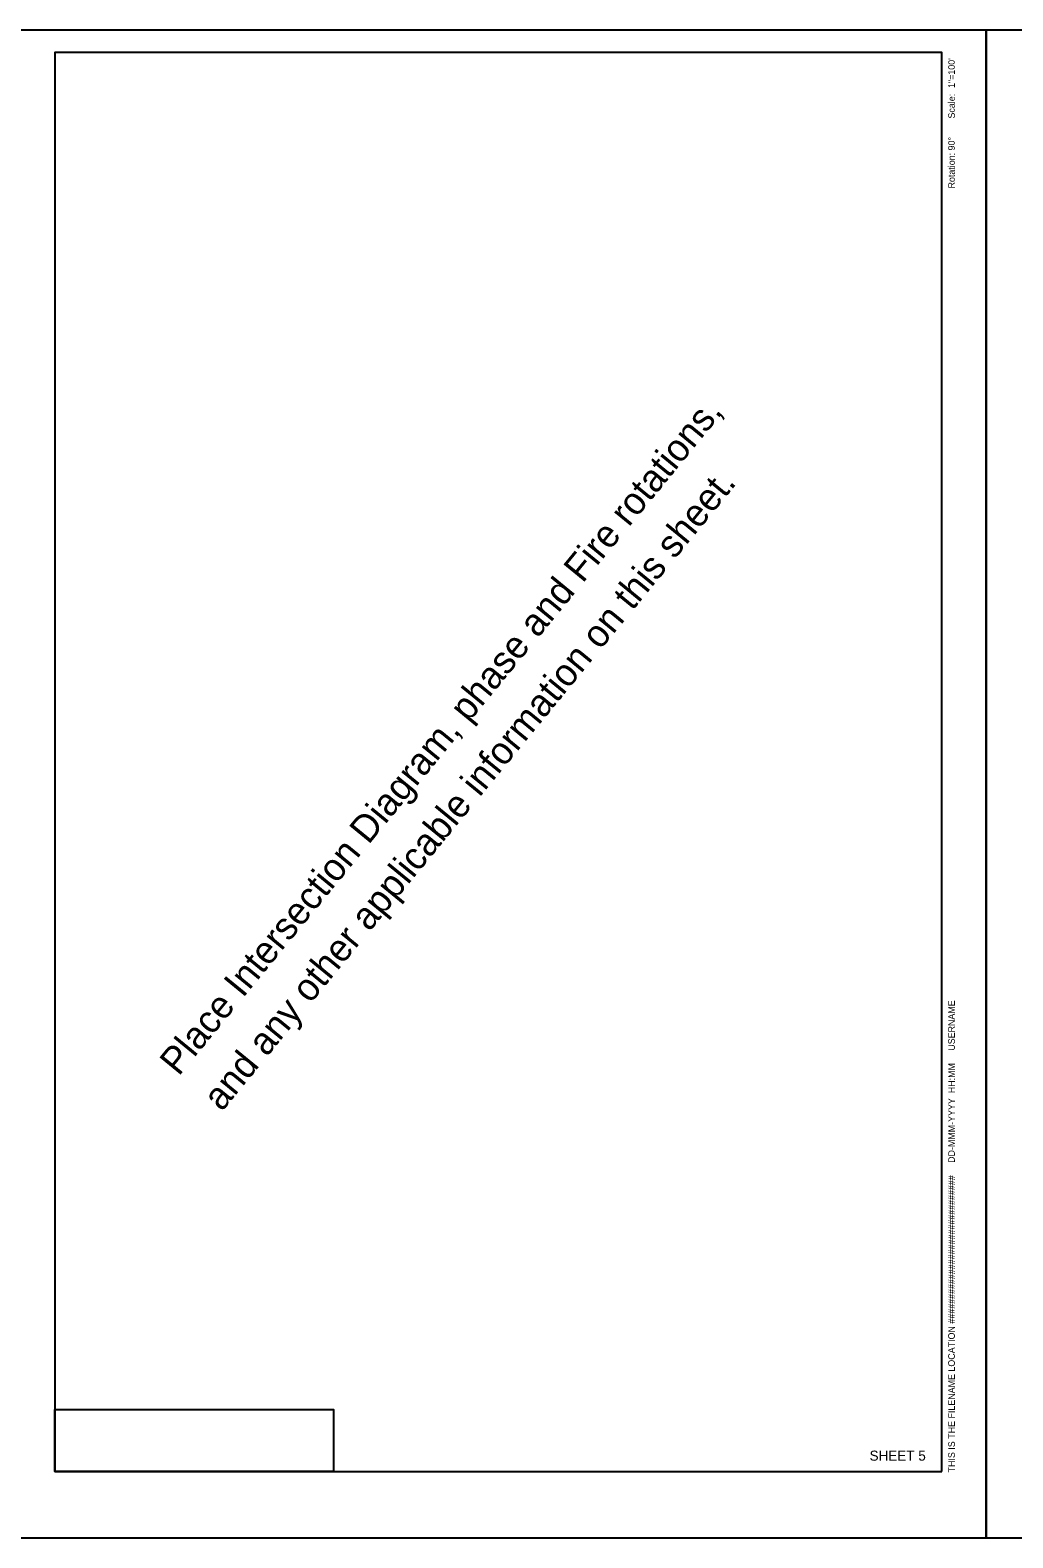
# Model space of a CAD drawing. Extents: x -7945 to 2566, y -1675 to 1489.
# Drawn here: x -6823 to -5715, y -211 to 1489 of the extents above; entities that cross this region are included whole.
import ezdxf

# ---------------------------------------------------------------- set-up
doc = ezdxf.new("R2010")
doc.units = 0
for name, color, linetype in [('#plot_border', 7, 'Continuous'), ('#plot_layout', 7, 'Continuous'), ('#plot_shape', 7, 'Continuous'), ('Level 2', 7, 'Continuous'), ('Level 27', 7, 'Continuous'), ('Level 7', 7, 'Continuous'), ('P_ODOT_PLAN_Border', 7, 'Continuous')]:
    doc.layers.add(name, color=color, linetype=linetype)

msp = doc.modelspace()

# ---------------------------------------------------------------- linework, layer by layer
at = {"layer": '#plot_shape'}
for points in [[(-5745.4, -211.2), (-5745.4, 1488.8), (-6845.4, 1488.8), (-6845.4, -211.2)], [(-4645.4, -211.2), (-4645.4, 1488.8), (-5745.4, 1488.8), (-5745.4, -211.2)]]:
    msp.add_lwpolyline(points, close=True, dxfattribs=at)
at = {"layer": 'Level 7'}
msp.add_lwpolyline([(-6795.4, -66.3), (-6481.2, -66.3), (-6481.2, -136.2), (-6795.4, -136.2)], close=True, dxfattribs=at)
at = {"layer": 'P_ODOT_PLAN_Border'}
msp.add_lwpolyline([(-5795.4, -136.2), (-5795.4, 1463.8), (-6795.4, 1463.8), (-6795.4, -136.2)], close=True, dxfattribs=at)

# ---------------------------------------------------------------- texts
at = {"layer": '#plot_border'}
msp.add_text('THIS IS THE FILENAME LOCATION ##############################     DD-MMM-YYYY  HH:MM     USERNAME', height=7.5, rotation=90, dxfattribs=at).set_placement((-5780.7, -137.4))
at = {"layer": '#plot_layout'}
for s, p in [('1"=100\'', (-5780.7, 1423.6)), ('     Scale: ', (-5780.7, 1375.2)), ('Rotation: 90°', (-5780.7, 1310.3))]:
    msp.add_text(s, height=7.5, rotation=90, dxfattribs=at).set_placement(p)
at = {"layer": 'Level 2'}
for s, p in [('Place Intersection Diagram, phase and Fire rotations,', (-6655.7, 308.5)), ('and any other applicable information on this sheet.', (-6607.1, 268.6))]:
    msp.add_text(s, height=30.689, rotation=50.6723, dxfattribs=at).set_placement(p)
at = {"layer": 'Level 27'}
msp.add_text('SHEET 5', height=11.37, dxfattribs=at).set_placement((-5876.8, -124.2))

doc.saveas('drawing.dxf')
